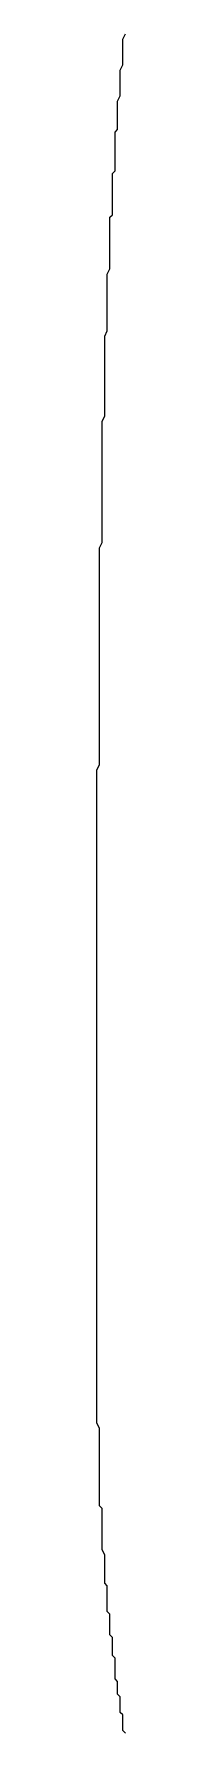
# Model space of a CAD drawing. Header units: millimetres. Extents: x 289 to 9778, y -894 to 6380.
# Drawn here: x 7140.39 to 7140.49, y 575.38 to 581.96 of the extents above; entities that cross this region are included whole.
import ezdxf

# ---------------------------------------------------------------- set-up
doc = ezdxf.new("R2010")
doc.units = ezdxf.units.MM

msp = doc.modelspace()

# ---------------------------------------------------------------- linework, layer by layer
msp.add_polyline3d([(7140.4997, 575.3775, 0), (7140.4897, 575.3875, 0), (7140.4897, 575.4075, 0), (7140.4897, 575.4175, 0), (7140.4897, 575.4275, 0), (7140.4897, 575.4475, 0), (7140.4797, 575.4575, 0), (7140.4797, 575.4675, 0), (7140.4797, 575.4775, 0), (7140.4797, 575.4975, 0), (7140.4797, 575.5075, 0), (7140.4797, 575.5175, 0), (7140.4697, 575.5275, 0), (7140.4697, 575.5475, 0), (7140.4697, 575.5575, 0), (7140.4697, 575.5675, 0), (7140.4697, 575.5775, 0), (7140.4597, 575.5875, 0), (7140.4597, 575.6075, 0), (7140.4597, 575.6175, 0), (7140.4597, 575.6275, 0), (7140.4597, 575.6375, 0), (7140.4597, 575.6475, 0), (7140.4597, 575.6675, 0), (7140.4497, 575.6775, 0), (7140.4497, 575.6875, 0), (7140.4497, 575.6975, 0), (7140.4497, 575.7075, 0), (7140.4497, 575.7175, 0), (7140.4497, 575.7375, 0), (7140.4497, 575.7475, 0), (7140.4397, 575.7575, 0), (7140.4397, 575.7675, 0), (7140.4397, 575.7775, 0), (7140.4397, 575.7975, 0), (7140.4397, 575.8075, 0), (7140.4397, 575.8175, 0), (7140.4397, 575.8275, 0), (7140.4397, 575.8375, 0), (7140.4297, 575.8475, 0), (7140.4297, 575.8675, 0), (7140.4297, 575.8775, 0), (7140.4297, 575.8875, 0), (7140.4297, 575.8975, 0), (7140.4297, 575.9075, 0), (7140.4297, 575.9175, 0), (7140.4297, 575.9275, 0), (7140.4297, 575.9475, 0), (7140.4197, 575.9575, 0), (7140.4197, 575.9675, 0), (7140.4197, 575.9775, 0), (7140.4197, 575.9875, 0), (7140.4197, 575.9975, 0), (7140.4197, 576.0175, 0), (7140.4197, 576.0275, 0), (7140.4197, 576.0375, 0), (7140.4197, 576.0475, 0), (7140.4197, 576.0575, 0), (7140.4197, 576.0675, 0), (7140.4097, 576.0875, 0), (7140.4097, 576.0975, 0), (7140.4097, 576.1075, 0), (7140.4097, 576.1175, 0), (7140.4097, 576.1275, 0), (7140.4097, 576.1375, 0), (7140.4097, 576.1575, 0), (7140.4097, 576.1675, 0), (7140.4097, 576.1775, 0), (7140.4097, 576.1875, 0), (7140.4097, 576.1975, 0), (7140.4097, 576.2075, 0), (7140.4097, 576.2275, 0), (7140.4097, 576.2375, 0), (7140.4097, 576.2475, 0), (7140.3997, 576.2575, 0), (7140.3997, 576.2675, 0), (7140.3997, 576.2875, 0), (7140.3997, 576.2975, 0), (7140.3997, 576.3075, 0), (7140.3997, 576.3175, 0), (7140.3997, 576.3375, 0), (7140.3997, 576.3475, 0), (7140.3997, 576.3575, 0), (7140.3997, 576.3675, 0), (7140.3997, 576.3775, 0), (7140.3997, 576.3975, 0), (7140.3997, 576.4075, 0), (7140.3997, 576.4175, 0), (7140.3997, 576.4275, 0), (7140.3997, 576.4475, 0), (7140.3997, 576.4575, 0), (7140.3997, 576.4675, 0), (7140.3997, 576.4875, 0), (7140.3997, 576.4975, 0), (7140.3997, 576.5075, 0), (7140.3997, 576.5175, 0), (7140.3997, 576.5375, 0), (7140.3997, 576.5475, 0), (7140.3997, 576.5575, 0), (7140.3897, 576.5775, 0), (7140.3897, 576.5875, 0), (7140.3897, 576.5975, 0), (7140.3897, 576.6175, 0), (7140.3897, 576.6275, 0), (7140.3897, 576.6375, 0), (7140.3897, 576.6575, 0), (7140.3897, 576.6675, 0), (7140.3897, 576.6775, 0), (7140.3897, 576.6975, 0), (7140.3897, 576.7075, 0), (7140.3897, 576.7275, 0), (7140.3897, 576.7375, 0), (7140.3897, 576.7475, 0), (7140.3897, 576.7675, 0), (7140.3897, 576.7775, 0), (7140.3897, 576.7975, 0), (7140.3897, 576.8075, 0), (7140.3897, 576.8275, 0), (7140.3897, 576.8375, 0), (7140.3897, 576.8575, 0), (7140.3897, 576.8675, 0), (7140.3897, 576.8875, 0), (7140.3897, 576.8975, 0), (7140.3897, 576.9175, 0), (7140.3897, 576.9275, 0), (7140.3897, 576.9475, 0), (7140.3897, 576.9575, 0), (7140.3897, 576.9775, 0), (7140.3897, 576.9875, 0), (7140.3897, 577.0075, 0), (7140.3897, 577.0175, 0), (7140.3897, 577.0375, 0), (7140.3897, 577.0575, 0), (7140.3897, 577.0675, 0), (7140.3897, 577.0875, 0), (7140.3897, 577.0975, 0), (7140.3897, 577.1175, 0), (7140.3897, 577.1375, 0), (7140.3897, 577.1475, 0), (7140.3897, 577.1675, 0), (7140.3897, 577.1875, 0), (7140.3897, 577.2075, 0), (7140.3897, 577.2175, 0), (7140.3897, 577.2375, 0), (7140.3897, 577.2575, 0), (7140.3897, 577.2775, 0), (7140.3897, 577.2875, 0), (7140.3897, 577.3075, 0), (7140.3897, 577.3275, 0), (7140.3897, 577.3475, 0), (7140.3897, 577.3575, 0), (7140.3897, 577.3775, 0), (7140.3897, 577.3975, 0), (7140.3897, 577.4175, 0), (7140.3897, 577.4375, 0), (7140.3897, 577.4575, 0), (7140.3897, 577.4775, 0), (7140.3897, 577.4975, 0), (7140.3897, 577.5175, 0), (7140.3897, 577.5275, 0), (7140.3897, 577.5475, 0), (7140.3897, 577.5675, 0), (7140.3897, 577.5875, 0), (7140.3897, 577.6075, 0), (7140.3897, 577.6275, 0), (7140.3897, 577.6475, 0), (7140.3897, 577.6675, 0), (7140.3897, 577.6875, 0), (7140.3897, 577.7175, 0), (7140.3897, 577.7375, 0), (7140.3897, 577.7575, 0), (7140.3897, 577.7775, 0), (7140.3897, 577.7975, 0), (7140.3897, 577.8175, 0), (7140.3897, 577.8375, 0), (7140.3897, 577.8575, 0), (7140.3897, 577.8775, 0), (7140.3897, 577.8975, 0), (7140.3897, 577.9275, 0), (7140.3897, 577.9475, 0), (7140.3897, 577.9675, 0), (7140.3897, 577.9875, 0), (7140.3897, 578.0075, 0), (7140.3897, 578.0375, 0), (7140.3897, 578.0575, 0), (7140.3897, 578.0775, 0), (7140.3897, 578.0975, 0), (7140.3897, 578.1175, 0), (7140.3897, 578.1475, 0), (7140.3897, 578.1675, 0), (7140.3897, 578.1875, 0), (7140.3897, 578.2075, 0), (7140.3897, 578.2375, 0), (7140.3897, 578.2575, 0), (7140.3897, 578.2775, 0), (7140.3897, 578.3075, 0), (7140.3897, 578.3275, 0), (7140.3897, 578.3475, 0), (7140.3897, 578.3675, 0), (7140.3897, 578.3975, 0), (7140.3897, 578.4175, 0), (7140.3897, 578.4375, 0), (7140.3897, 578.4675, 0), (7140.3897, 578.4875, 0), (7140.3897, 578.5075, 0), (7140.3897, 578.5375, 0), (7140.3897, 578.5575, 0), (7140.3897, 578.5775, 0), (7140.3897, 578.6075, 0), (7140.3897, 578.6275, 0), (7140.3897, 578.6575, 0), (7140.3897, 578.6775, 0), (7140.3897, 578.6975, 0), (7140.3897, 578.7275, 0), (7140.3897, 578.7475, 0), (7140.3897, 578.7675, 0), (7140.3897, 578.7975, 0), (7140.3897, 578.8175, 0), (7140.3897, 578.8475, 0), (7140.3897, 578.8675, 0), (7140.3897, 578.8875, 0), (7140.3897, 578.9175, 0), (7140.3897, 578.9375, 0), (7140.3897, 578.9675, 0), (7140.3897, 578.9875, 0), (7140.3897, 579.0075, 0), (7140.3897, 579.0375, 0), (7140.3897, 579.0575, 0), (7140.3897, 579.0875, 0), (7140.3897, 579.1075, 0), (7140.3997, 579.1275, 0), (7140.3997, 579.1575, 0), (7140.3997, 579.1775, 0), (7140.3997, 579.2075, 0), (7140.3997, 579.2275, 0), (7140.3997, 579.2575, 0), (7140.3997, 579.2775, 0), (7140.3997, 579.2975, 0), (7140.3997, 579.3275, 0), (7140.3997, 579.3475, 0), (7140.3997, 579.3775, 0), (7140.3997, 579.3975, 0), (7140.3997, 579.4175, 0), (7140.3997, 579.4475, 0), (7140.3997, 579.4675, 0), (7140.3997, 579.4975, 0), (7140.3997, 579.5175, 0), (7140.3997, 579.5375, 0), (7140.3997, 579.5675, 0), (7140.3997, 579.5875, 0), (7140.3997, 579.6175, 0), (7140.3997, 579.6375, 0), (7140.3997, 579.6575, 0), (7140.3997, 579.6875, 0), (7140.3997, 579.7075, 0), (7140.3997, 579.7275, 0), (7140.3997, 579.7575, 0), (7140.3997, 579.7775, 0), (7140.3997, 579.7975, 0), (7140.3997, 579.8275, 0), (7140.3997, 579.8475, 0), (7140.3997, 579.8675, 0), (7140.3997, 579.8975, 0), (7140.3997, 579.9175, 0), (7140.3997, 579.9375, 0), (7140.3997, 579.9675, 0), (7140.4097, 579.9875, 0), (7140.4097, 580.0075, 0), (7140.4097, 580.0375, 0), (7140.4097, 580.0575, 0), (7140.4097, 580.0775, 0), (7140.4097, 580.1075, 0), (7140.4097, 580.1275, 0), (7140.4097, 580.1475, 0), (7140.4097, 580.1675, 0), (7140.4097, 580.1975, 0), (7140.4097, 580.2175, 0), (7140.4097, 580.2375, 0), (7140.4097, 580.2575, 0), (7140.4097, 580.2775, 0), (7140.4097, 580.3075, 0), (7140.4097, 580.3275, 0), (7140.4097, 580.3475, 0), (7140.4097, 580.3675, 0), (7140.4097, 580.3875, 0), (7140.4097, 580.4175, 0), (7140.4097, 580.4375, 0), (7140.4097, 580.4575, 0), (7140.4197, 580.4775, 0), (7140.4197, 580.4975, 0), (7140.4197, 580.5175, 0), (7140.4197, 580.5375, 0), (7140.4197, 580.5575, 0), (7140.4197, 580.5775, 0), (7140.4197, 580.6075, 0), (7140.4197, 580.6275, 0), (7140.4197, 580.6475, 0), (7140.4197, 580.6675, 0), (7140.4197, 580.6875, 0), (7140.4197, 580.7075, 0), (7140.4197, 580.7275, 0), (7140.4197, 580.7475, 0), (7140.4197, 580.7675, 0), (7140.4197, 580.7875, 0), (7140.4297, 580.8075, 0), (7140.4297, 580.8275, 0), (7140.4297, 580.8375, 0), (7140.4297, 580.8575, 0), (7140.4297, 580.8775, 0), (7140.4297, 580.8975, 0), (7140.4297, 580.9175, 0), (7140.4297, 580.9375, 0), (7140.4297, 580.9575, 0), (7140.4297, 580.9775, 0), (7140.4297, 580.9975, 0), (7140.4297, 581.0075, 0), (7140.4297, 581.0275, 0), (7140.4397, 581.0475, 0), (7140.4397, 581.0675, 0), (7140.4397, 581.0875, 0), (7140.4397, 581.1075, 0), (7140.4397, 581.1175, 0), (7140.4397, 581.1375, 0), (7140.4397, 581.1575, 0), (7140.4397, 581.1775, 0), (7140.4397, 581.1975, 0), (7140.4397, 581.2075, 0), (7140.4397, 581.2275, 0), (7140.4397, 581.2475, 0), (7140.4497, 581.2575, 0), (7140.4497, 581.2775, 0), (7140.4497, 581.2975, 0), (7140.4497, 581.3175, 0), (7140.4497, 581.3275, 0), (7140.4497, 581.3475, 0), (7140.4497, 581.3675, 0), (7140.4497, 581.3775, 0), (7140.4497, 581.3975, 0), (7140.4497, 581.4175, 0), (7140.4597, 581.4275, 0), (7140.4597, 581.4475, 0), (7140.4597, 581.4675, 0), (7140.4597, 581.4775, 0), (7140.4597, 581.4975, 0), (7140.4597, 581.5075, 0), (7140.4597, 581.5275, 0), (7140.4597, 581.5475, 0), (7140.4597, 581.5575, 0), (7140.4597, 581.5775, 0), (7140.4697, 581.5875, 0), (7140.4697, 581.6075, 0), (7140.4697, 581.6275, 0), (7140.4697, 581.6375, 0), (7140.4697, 581.6575, 0), (7140.4697, 581.6675, 0), (7140.4697, 581.6875, 0), (7140.4697, 581.6975, 0), (7140.4797, 581.7175, 0), (7140.4797, 581.7275, 0), (7140.4797, 581.7475, 0), (7140.4797, 581.7575, 0), (7140.4797, 581.7775, 0), (7140.4797, 581.7875, 0), (7140.4797, 581.8075, 0), (7140.4797, 581.8175, 0), (7140.4897, 581.8375, 0), (7140.4897, 581.8475, 0), (7140.4897, 581.8675, 0), (7140.4897, 581.8775, 0), (7140.4897, 581.8975, 0), (7140.4897, 581.9075, 0), (7140.4897, 581.9275, 0), (7140.4897, 581.9375, 0), (7140.4997, 581.9575, 0)])

doc.saveas('drawing.dxf')
